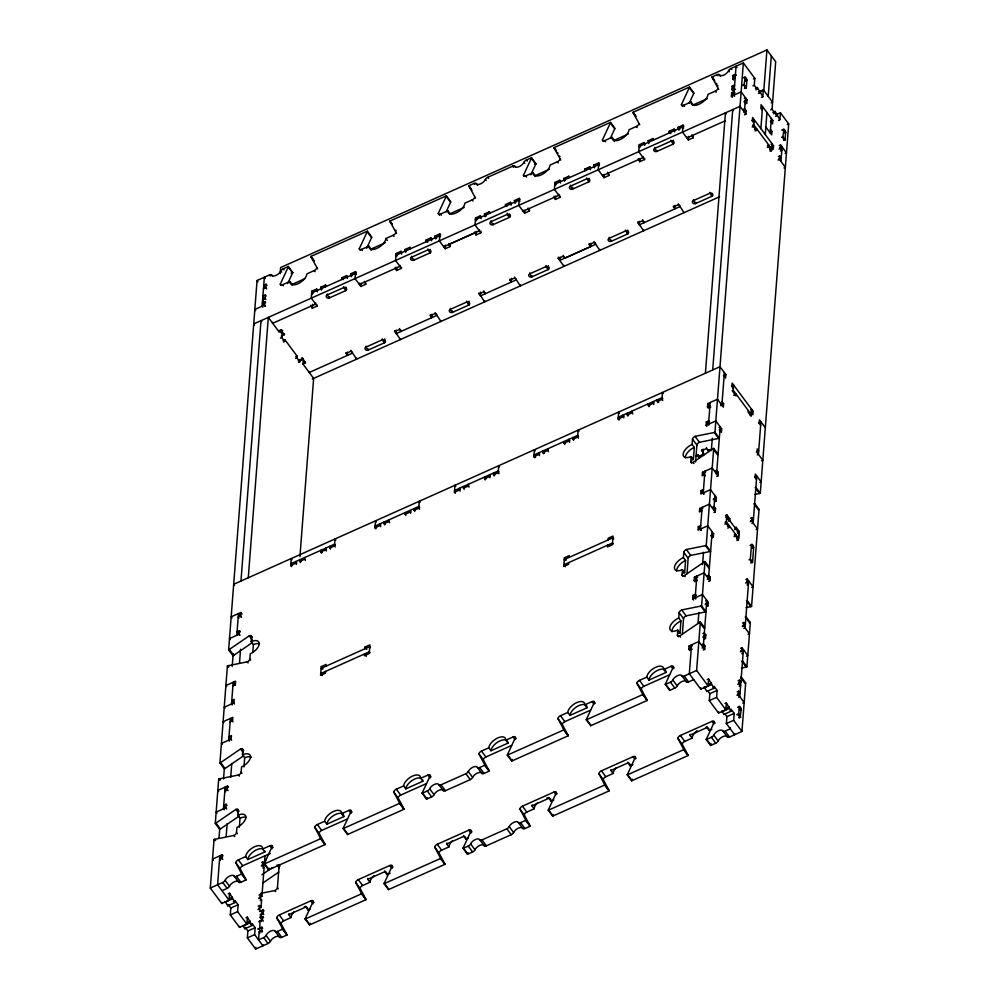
<?xml version="1.0" encoding="UTF-8"?>
<svg xmlns="http://www.w3.org/2000/svg" width="999" height="999" viewBox="0 0 999 999"><rect width="100%" height="100%" fill="white"/><g stroke="black" fill="none" stroke-linecap="round" stroke-linejoin="round"><path stroke-width="1.5" d="M260.839 931.543A2.485 0.862 65.9 0 1 259.765 929.932L259.99 921.078A2.135 0.737 65.9 0 1 261.288 921.39M746.877 80.195L746.528 78.784A2.485 0.862 65.9 0 0 745.254 77.01L744.105 84.69A2.135 0.737 65.9 0 0 745.104 87.462A2.135 0.737 65.9 0 0 746.303 87.637L746.877 80.195L745.042 81.231M739.834 710.326L741.196 709.715L739.01 706.755L738.773 715.621A2.485 0.862 65.9 0 0 740.047 717.382L741.196 709.715A2.135 0.737 65.9 0 0 740.197 706.93A2.135 0.737 65.9 0 0 739.01 706.755L737.637 707.367M785.626 132.343L785.276 130.931A2.485 0.862 65.9 0 0 784.003 129.158L782.854 136.838A2.135 0.737 65.9 0 0 783.853 139.61A2.135 0.737 65.9 0 0 785.052 139.785L785.626 132.343L784.252 132.954M228.222 893.868L229.595 893.256L229.058 900.199L221.766 903.471L210.302 888.049L214.036 839.535A2.835 1.436 -36.6 0 1 214.735 839.297L233.916 835.439A2.835 1.436 -36.6 0 0 236.488 832.604L236.888 827.397A9.94 5.02 -36.6 0 0 245.866 817.519A9.94 5.02 -36.6 0 0 237.824 815.246L238.224 810.039A2.835 1.436 -36.6 0 0 235.926 809.39L215.984 823.039A2.835 1.436 -36.6 0 1 215.285 823.426L219.668 829.332A2.835 1.436 -36.6 0 0 220.367 828.945L239.061 816.146M215.285 823.426L218.694 779.095A2.835 1.436 -36.6 0 1 219.38 778.858L238.574 774.999A2.835 1.436 -36.6 0 0 241.134 772.177L241.533 766.97A9.94 5.02 -36.6 0 0 250.512 757.08A9.94 5.02 -36.6 0 0 242.47 754.819L242.869 749.612A2.835 1.436 -36.6 0 0 240.572 748.963L220.629 762.599A2.835 1.436 -36.6 0 1 219.93 762.986L224.313 768.893A2.835 1.436 -36.6 0 0 225.025 768.506L243.719 755.719M219.93 762.986L227.397 665.958A2.835 1.436 -36.6 0 1 228.084 665.721L247.277 661.85A2.835 1.436 -36.6 0 0 249.837 659.028L250.25 653.821A9.94 5.02 -36.6 0 0 259.228 643.943A9.94 5.02 -36.6 0 0 251.174 641.67L251.586 636.463A2.835 1.436 -36.6 0 0 249.288 635.814L229.333 649.462A2.835 1.436 -36.6 0 1 228.634 649.837L233.029 655.744A2.835 1.436 -36.6 0 0 233.729 655.356L252.422 642.569M228.634 649.837L257.055 280.519L269.48 274.962A2.835 1.436 -36.6 0 1 271.678 275.087A5.682 2.872 -36.6 0 0 276.086 275.349A5.682 2.872 -36.6 0 0 280.856 270.991A2.835 1.436 -36.6 0 1 283.229 268.806L288.361 266.508L292.744 272.415A2.835 1.436 -36.6 0 1 292.607 272.952L287.662 283.604M219.018 837.836L219.718 828.621M223.539 778.97L224.375 768.181M232.205 666.395L233.192 653.621M236.8 635.264L238.474 613.573L240.984 616.945M240.971 581.018L261.014 320.654L261.738 321.628M222.814 859.352L221.99 858.241L222.265 854.769L212.537 859.128L213.361 860.226M226.698 808.865L225.874 807.754L226.149 804.282L223.714 805.381L226.186 808.691M228.097 790.634L227.285 789.535L227.547 786.063L217.819 790.409L218.644 791.52M240.06 635.289L239.236 634.178L239.498 630.706L237.075 631.793L239.261 634.74M241.458 617.057L240.634 615.946L240.909 612.474L231.181 616.833L232.005 617.944M265.372 306.206L264.56 305.095L264.822 301.623L262.387 302.709L264.86 306.031M265.097 299.013L265.334 294.967L262.899 296.054L264.635 299.213M266.708 288.848L265.896 287.737L266.159 284.265L263.724 285.352L265.921 288.299M226.161 836.388L227.148 823.676M230.719 777.247L231.78 763.386M239.498 663.136L240.572 649.263M221.766 903.471L221.84 902.484M248.276 577.759L268.306 317.382L279.033 331.83L281.468 330.744L281.543 329.77M233.366 901.622L235.202 900.798L235.065 902.534L227.772 905.806L225.125 901.647M227.772 905.806L227.859 904.607M272.702 323.301L272.777 322.327M245.991 917.781L247.365 917.169L246.828 924.112L239.535 927.372L230.294 914.947L230.831 908.004L228.272 904.557M280.157 273.539L280.619 267.532L766.932 49.95L775.699 61.751L772.052 109.203L774.974 113.137L773.613 113.749M235.065 902.534L229.595 893.256M239.31 827.309L240.022 818.206L237.824 815.246M243.968 766.882L244.668 757.766L242.47 754.819M252.784 652.21L253.371 644.617L251.174 641.67M279.033 331.83L279.171 330.207M280.794 329.72L280.619 332.03L282.08 334.003L281.805 337.475L284.727 341.408L283.366 342.02M246.828 924.112L237.587 911.675L238.124 904.732L235.202 900.798M281.206 336.101L284.39 334.677L284.465 333.703M239.535 927.372L239.61 926.398M284.727 341.408L284.865 339.672L283.042 340.484M250.886 924.375L252.26 923.763L252.123 925.499L244.83 928.758L242.894 925.561M244.83 928.758L244.917 927.559M314.011 902.572L313.187 901.46A2.835 1.436 -36.6 0 0 310.889 900.823L279.283 914.959A2.835 1.436 -36.6 0 0 276.723 917.781L281.106 923.688L286.875 934.589A2.835 1.436 -36.6 0 1 286.938 935.039L281.818 937.337A2.835 1.436 -36.6 0 1 279.608 937.212A5.682 2.872 -36.6 0 0 275.2 936.937A5.682 2.872 -36.6 0 0 270.442 941.308A2.835 1.436 -36.6 0 1 268.057 943.493L255.632 949.05L247.352 937.899L247.889 930.956L245.329 927.509M252.123 925.499L247.365 917.169M298.476 362.35L299.837 361.738L296.915 357.804L297.053 356.069L284.865 339.672M263.012 944.779L262.937 945.791L254.645 934.639L255.182 927.696L252.26 923.763M299.837 361.738L300.025 359.428M255.632 949.05L255.781 947.239M263.324 914.397L259.303 908.99L259.578 905.519L258.204 906.13M259.216 908.303L261.039 907.479L261.613 899.962L260.152 897.989L260.427 894.517L259.053 895.129M259.153 897.714L261.888 896.49L264.123 867.407L262.662 865.446L262.924 861.975L261.563 862.587M301.573 360.239L301.748 357.917M299.925 556.618L313.636 378.384L302.922 363.973L305.357 362.874L302.51 357.967M258.217 928.858L261.863 927.222L261.601 930.693L259.166 931.78L258.541 939.884L263.674 937.586A2.835 1.436 -36.6 0 0 266.059 935.401A5.682 2.872 -36.6 0 1 270.816 931.043A5.682 2.872 -36.6 0 1 275.225 931.305A2.835 1.436 -36.6 0 0 277.422 931.43L282.555 929.145A2.835 1.436 -36.6 0 0 282.492 928.683L276.723 917.781M262.45 920.554L260.264 917.606L260.502 914.422L262.937 913.336L263.199 909.864L259.553 911.5M265.472 861.575L264.66 860.464L265.01 855.856M302.922 363.973L303.296 359.091M263.249 921.103L262.425 919.992L262.687 916.52L260.264 917.606M261.701 930.294L261.601 931.58M305.357 362.874L305.432 361.9M291.521 566.583L290.697 565.484L291.233 558.541L292.045 559.64M317.482 290.147L316.658 289.048L311.8 291.221L311.276 298.177L317.12 306.056L312.262 308.229L310.876 305.282M312.262 308.229L312.562 304.32M309.253 372.49L309.328 371.516M296.378 564.41L295.692 561.563L296.79 563.049M315.721 303.097L315.647 304.071L272.49 323.376M316.658 289.048L317.345 291.883M317.12 306.056L317.195 305.07M300.437 562.599L299.737 559.752L301.111 561.6M326.398 286.164L325.574 285.052L320.716 287.237L321.403 290.072M260.477 893.431L274.862 890.534A2.835 1.436 -36.6 0 0 277.435 887.699L279.171 865.134A2.835 1.436 -36.6 0 0 279.046 864.572M305.294 560.427L304.608 557.579M325.437 286.788L325.574 285.052M327.322 293.993L327.247 294.967A2.135 1.686 4.4 0 0 326.523 297.252A2.135 1.686 4.4 0 0 329.433 297.914L329.508 296.928M321.503 553.171L320.816 550.324L322.277 552.297M341.658 279.545L341.783 277.809L346.653 275.624L347.477 276.735M343.531 286.738L345.642 290.647L329.433 297.902L327.235 294.955L343.456 287.712A2.135 1.686 4.4 0 1 346.378 288.374A2.135 1.686 4.4 0 1 345.654 290.659L345.916 287.075M326.373 550.998L325.674 548.151L326.498 549.263M346.653 275.624L347.34 278.471M330.419 549.175L329.732 546.341L330.831 547.814M356.393 272.752L355.569 271.641L350.699 273.813L351.386 276.661M325.986 666.171L326.124 664.435L321.266 666.62L320.592 675.299L325.449 673.114L325.587 671.378M347.602 352.197L347.352 355.444L345.966 352.51M335.289 547.002L334.465 545.904L334.99 538.961L335.814 540.059M355.045 278.596L355.569 271.641M356.668 358.191L356.606 359.178L350.824 350.324M352.285 352.285L352.21 353.259L309.041 372.565M359.515 283.179L359.415 284.49L399.937 266.358L400.012 265.372M365.834 283.316L365.759 284.29L360.889 286.463L361.139 283.216M364.36 281.343L365.759 284.29M366.059 346.116L365.996 347.115A2.135 1.686 4.4 0 0 365.272 349.4A2.135 1.686 4.4 0 0 368.181 350.062L384.403 342.807A2.135 1.686 4.4 0 0 385.127 340.522A2.135 1.686 4.4 0 0 382.205 339.86L365.984 347.09L368.181 350.05L368.269 349.088M382.205 339.86L382.267 338.861M384.69 338.886L384.403 342.807L382.192 339.847M364.897 648.763L365.022 647.027L369.892 644.855L369.218 653.533L364.36 655.706L364.498 653.97L366.246 656.343M375.811 528.871L374.987 527.772L375.524 520.829L376.348 521.928M401.773 252.435L400.949 251.336L396.091 253.509L395.567 260.464L401.411 268.331L396.553 270.517L395.192 267.245M396.553 270.517L396.803 267.257M400.437 338.599L400.374 339.598L394.593 330.744M380.669 526.698L379.982 523.851L380.806 524.962M400.949 251.336L401.648 254.171M396.253 330.095L395.979 333.678L436.501 315.547L436.6 314.248M401.411 268.331L401.486 267.357M384.727 524.887L384.041 522.04L385.402 523.888M410.689 248.451L409.865 247.34L405.007 249.513L405.694 252.36M400.949 330.219L400.849 331.518L399.463 328.571M389.585 522.714L388.898 519.867M409.74 249.076L409.865 247.34M411.613 256.281L411.538 257.255A2.135 1.686 4.4 0 0 410.814 259.54A2.135 1.686 4.4 0 0 413.736 260.202L413.798 259.216M405.794 515.459L405.107 512.612M425.949 241.82L426.073 240.085L430.944 237.912L431.768 239.023M427.822 249.026L429.932 252.934M410.664 513.274L409.977 510.439L411.064 511.913M430.944 237.912L431.63 240.759M429.945 252.947A2.135 1.686 4.4 0 0 430.669 250.662A2.135 1.686 4.4 0 0 427.747 250L411.526 257.243L413.723 260.19L429.945 252.947L430.207 249.35M414.71 511.463L414.023 508.628L415.122 510.102M440.684 235.027L439.86 233.928L434.99 236.101L435.689 238.948M431.918 314.161L431.643 317.732L430.257 314.797M419.58 509.29L418.756 508.179L419.293 501.236L420.117 502.347M439.335 240.884L439.86 233.928M440.959 320.467L440.896 321.466L435.127 312.612M443.781 245.791L443.706 246.765L479.37 230.819L479.445 229.832M450.124 245.604L450.049 246.578L445.179 248.751L445.454 245.167M450.049 246.578L448.663 243.631M450.349 308.404L450.287 309.39A2.135 1.686 4.4 0 0 449.562 311.688A2.135 1.686 4.4 0 0 452.485 312.35L468.693 305.095A2.135 1.686 4.4 0 0 469.418 302.797A2.135 1.686 4.4 0 0 466.496 302.148L450.274 309.378L452.472 312.337L452.584 311.039M466.558 301.149L468.681 305.082M455.244 493.331L454.42 492.232L454.945 485.264L455.769 486.388M468.693 305.095L468.981 301.174M481.206 216.895L480.382 215.796L475.524 217.969L474.987 224.912L480.831 232.779L475.974 234.952L474.587 232.018M475.974 234.952L476.248 231.381M460.102 491.158L459.415 488.311L460.239 489.423M480.382 215.796L481.068 218.631M480.831 232.779L480.956 231.156M464.16 489.348L463.461 486.501L464.56 487.974M490.122 212.912L489.298 211.8L484.44 213.986L485.127 216.82M484.727 300.886L484.665 301.885L478.896 293.032M480.569 292.058L480.269 295.966L515.934 280.007L516.008 279.033M469.018 487.175L468.331 484.328M489.16 213.536L489.298 211.8M485.214 292.819L485.139 293.806L483.753 290.859M491.033 220.717L490.959 221.703A2.135 1.686 4.4 0 0 490.234 223.988A2.135 1.686 4.4 0 0 493.156 224.65L509.365 217.395A2.135 1.686 4.4 0 0 510.089 215.11A2.135 1.686 4.4 0 0 507.167 214.448L490.959 221.703L493.156 224.65L493.231 223.676M485.227 479.92L484.54 477.072L486.001 479.045M505.382 206.281L505.506 204.545L510.377 202.372L511.201 203.484M507.267 213.149L507.167 214.448L509.365 217.395L509.615 214.148M490.097 477.747L489.398 474.9L490.222 476.011M510.377 202.372L511.063 205.22M494.143 475.924L493.456 473.089L494.83 474.925M520.117 199.488L519.293 198.389L514.423 200.562L515.109 203.409M511.388 278.309L511.088 282.218L509.702 279.27M499.013 473.751L498.189 472.639L498.713 465.684L499.537 466.808M519.293 198.389L518.756 205.332L524.6 213.199L529.47 211.026L529.545 210.052M520.392 284.927L520.342 285.939L514.56 277.098M523.214 210.252L523.139 211.239L558.803 195.28L558.878 194.305M524.6 213.199L524.825 210.277M528.084 208.079L529.47 211.026M529.782 272.864L529.732 273.876A2.135 1.686 4.4 0 0 528.995 276.161A2.135 1.686 4.4 0 0 531.918 276.823L548.126 269.568A2.135 1.686 4.4 0 0 548.863 267.282A2.135 1.686 4.4 0 0 545.941 266.621L529.707 273.838L531.905 276.798L531.992 275.849M545.941 266.621L545.991 265.609M548.126 269.568L548.414 265.634M534.665 457.792L533.853 456.693L534.378 449.75L535.202 450.849M560.639 181.356L559.815 180.257L554.957 182.43L554.433 189.385L560.277 197.253L555.419 199.438L554.045 196.166M555.419 199.438L555.669 196.179M539.535 455.619L538.848 452.772L539.672 453.883M559.815 180.257L560.501 183.092M560.277 197.253L560.352 196.279M543.581 453.808L542.894 450.961L544.542 453.184M569.555 177.372L568.731 176.261L563.861 178.446L564.56 181.281M564.16 265.347L564.11 266.358L558.254 258.491L558.354 257.18M559.952 257.168L559.702 260.427L595.354 244.468L595.454 243.169M548.451 451.635L547.764 448.788M568.593 177.997L568.731 176.261M590.759 243.406L590.509 246.653L564.585 258.279L563.199 255.332M564.585 258.279L564.66 257.305M570.479 185.202L570.404 186.176A2.135 1.686 4.4 0 0 569.667 188.461A2.135 1.686 4.4 0 0 572.589 189.123L588.798 181.868A2.135 1.686 4.4 0 0 589.535 179.583A2.135 1.686 4.4 0 0 586.613 178.921L570.392 186.164L572.577 189.111L572.727 187.163M564.66 444.38L563.973 441.533L565.434 443.506M584.802 170.754L584.939 169.018L589.797 166.833L590.621 167.944M586.688 177.947L588.798 181.855L589.073 178.284M569.517 442.207L568.831 439.36L569.929 440.834M589.797 166.833L590.496 169.68M573.576 440.384L572.889 437.55L573.988 439.023M599.537 163.961L598.713 162.849L593.856 165.022L594.542 167.869M569.143 557.38L569.28 555.644L564.41 557.829L563.748 566.508L568.606 564.323L568.743 562.587M590.509 246.653L589.123 243.719M578.433 438.211L577.622 437.112L578.146 430.169L578.97 431.268M598.713 162.849L598.201 169.805L604.045 177.672L608.903 175.499L608.978 174.525M599.825 249.4L599.762 250.387L593.98 241.533M602.647 174.713L602.572 175.699L643.094 157.567L643.169 156.581M604.045 177.672L604.295 174.425M607.542 172.228L608.903 175.499M609.215 237.325L609.153 238.324A2.135 1.686 4.4 0 0 608.416 240.609A2.135 1.686 4.4 0 0 611.338 241.271L611.413 240.297M625.424 230.07L627.547 234.003L611.326 241.258L609.14 238.299L625.362 231.069A2.135 1.686 4.4 0 1 628.284 231.731A2.135 1.686 4.4 0 1 627.547 234.016L627.847 230.095M607.642 545.179L607.517 546.915L612.375 544.742L613.049 536.063L608.179 538.236L608.054 539.972M618.968 420.079L618.144 418.981L618.681 412.038L619.492 413.136M644.929 143.644L644.105 142.545L639.248 144.718L638.723 151.673L644.567 159.54L639.71 161.726L638.324 158.779M639.71 161.726L639.959 158.466M643.593 229.807L643.518 230.806L637.749 221.953M623.826 417.907L623.139 415.06L623.963 416.171M644.105 142.545L644.792 145.379M639.397 221.303L639.123 224.887L679.657 206.756L679.757 205.457M644.567 159.54L644.667 158.242M627.884 416.096L627.185 413.249L628.558 415.097M653.846 139.66L653.021 138.549L648.164 140.722L648.851 143.569M644.08 221.753L644.005 222.727L642.619 219.78M632.742 413.923L632.055 411.076M652.884 140.285L653.021 138.549M654.77 147.49L654.695 148.464A2.135 1.686 4.4 0 0 653.97 150.749A2.135 1.686 4.4 0 0 656.892 151.411L673.101 144.156A2.135 1.686 4.4 0 0 673.826 141.87A2.135 1.686 4.4 0 0 670.903 141.209L654.682 148.451L656.88 151.398L656.955 150.424M648.95 406.668L648.264 403.821L649.725 405.794M669.105 133.029L669.23 131.294L674.1 129.121L674.924 130.232M670.978 140.235L673.089 144.143M653.821 404.483L653.121 401.648L653.945 402.747M674.1 129.121L674.787 131.968M673.101 144.156L673.388 140.235M657.866 402.672L657.18 399.837L658.828 402.048M683.84 126.236L683.016 125.137L678.146 127.31L678.833 130.157M675.074 205.369L674.8 208.941L673.413 206.006M662.737 400.499L661.912 399.388L662.449 392.445L663.261 393.556M683.016 125.137L682.492 132.093L688.336 139.96L693.206 137.787L693.306 136.488M684.04 212.662L678.271 203.821M686.937 137L686.862 137.974L725.224 120.817M688.336 139.96L688.611 136.376M691.808 134.84L693.206 137.787M693.506 199.613L693.443 200.599A2.135 1.686 4.4 0 0 692.719 202.897A2.135 1.686 4.4 0 0 695.641 203.559L695.741 202.248M709.715 192.357L711.837 196.291M678.508 636.813L677.409 635.339L677.809 630.132A9.94 5.02 -36.6 0 1 669.767 627.859A9.94 5.02 -36.6 0 1 678.746 617.981L679.145 612.774A2.835 1.436 -36.6 0 1 681.705 609.939L700.898 606.081A2.835 1.436 -36.6 0 0 701.585 605.844L704.994 561.513A2.835 1.436 -36.6 0 0 704.295 561.9L684.352 575.549A2.835 1.436 -36.6 0 1 682.055 574.9L682.454 569.692A9.94 5.02 -36.6 0 1 674.412 567.42A9.94 5.02 -36.6 0 1 683.391 557.542L683.791 552.335A2.835 1.436 -36.6 0 1 686.363 549.512L705.544 545.641A2.835 1.436 -36.6 0 0 706.243 545.404L713.711 448.376A2.835 1.436 -36.6 0 0 712.999 448.751L693.056 462.4A2.835 1.436 -36.6 0 1 690.759 461.75L691.158 456.543A9.94 5.02 -36.6 0 1 683.116 454.283A9.94 5.02 -36.6 0 1 692.095 444.393L692.494 439.185A2.835 1.436 -36.6 0 1 695.067 436.363L714.26 432.492A2.835 1.436 -36.6 0 0 714.947 432.255L743.368 62.937L730.943 68.494A2.835 1.436 -36.6 0 0 728.558 70.679A5.682 2.872 -36.6 0 1 723.8 75.037A5.682 2.872 -36.6 0 1 719.392 74.775A2.835 1.436 -36.6 0 0 717.182 74.65L712.062 76.935A2.835 1.436 -36.6 0 0 712.125 77.398L718.718 89.398M711.85 196.303A2.135 1.686 4.4 0 0 712.574 194.006A2.135 1.686 4.4 0 0 709.652 193.356L693.431 200.587L695.629 203.546L711.85 196.303L712.075 193.369M678.771 633.566A9.94 5.02 -36.6 0 0 679.994 633.079L680.931 620.928L678.746 617.981M683.416 573.126A9.94 5.02 -36.6 0 0 684.652 572.639L685.589 560.489L683.391 557.542M692.12 459.99A9.94 5.02 -36.6 0 0 693.356 459.503L694.293 447.352L692.095 444.393M682.342 634.19L683.528 618.668A2.835 1.436 -36.6 0 1 686.101 615.846L705.282 611.987A2.835 1.436 -36.6 0 0 705.981 611.738L701.585 605.844M686.987 573.751L688.174 558.229A2.835 1.436 -36.6 0 1 690.746 555.407L709.939 551.548A2.835 1.436 -36.6 0 0 710.626 551.311L706.243 545.404M695.579 462.013L696.89 445.092A2.835 1.436 -36.6 0 1 699.45 442.27L718.643 438.399A2.835 1.436 -36.6 0 0 719.33 438.161L714.947 432.255M698.813 457.767L698.126 454.932L695.841 455.944M705.406 373.226L725.436 112.862L726.161 113.836M703.808 453.858L701.598 449.812M703.671 455.594L702.846 454.483L703.259 449.175M689.672 650.474L688.848 649.362L689.11 645.891L698.838 641.545L704.695 649.412L703.321 650.024M693.556 599.987L692.732 598.876L693.006 595.404L695.429 594.318L696.253 595.429M694.954 581.755L694.13 580.656L694.405 577.185L704.133 572.827L709.977 580.706L708.616 581.318M700.724 525.611L698.289 526.698L698.026 530.169L707.742 525.824L713.598 533.691L713.323 537.162L711.962 537.774M713.898 512.599L715.259 511.988L709.415 504.12L699.687 508.479L699.425 511.95L701.86 510.851M703.496 489.448L701.073 490.534L700.799 494.006L710.526 489.66L716.383 497.527L716.108 500.998L714.747 501.61M716.683 476.436L718.044 475.824L712.2 467.957L702.472 472.315L702.21 475.786L704.632 474.687M706.917 426.411L706.093 425.299L706.355 421.828L708.791 420.741L709.615 421.84M708.316 408.179L707.492 407.068L707.754 403.596L717.482 399.25L723.338 407.117L723.601 403.646L722.14 401.685M732.23 97.328L731.405 96.216L731.68 92.745L734.115 91.658L734.927 92.757M732.742 90.672L731.917 89.56L732.192 86.089L734.627 85.002M733.566 79.97L732.742 78.859L733.016 75.387L735.451 74.301L736.263 75.4M710.227 449.513L707.841 450.574L706.455 447.627M708.516 424.213L710.189 402.51M712.699 369.967L732.729 109.59L733.466 110.577M707.841 450.574L707.929 449.6M698.026 623.526L698.863 612.612M702.559 564.66L703.508 552.322M711.338 450.537L712.287 438.211M692.282 645.791L691.545 644.805L689.322 673.738L700.774 689.148L708.066 685.888L696.615 670.466L700.349 621.952A2.835 1.436 -36.6 0 0 699.65 622.34L679.707 635.988A2.835 1.436 -36.6 0 1 677.409 635.339M712.137 531.718L708.516 578.733L707.304 579.283M713.798 510.027L714.909 495.554M716.583 473.863L720.204 426.848L718.993 427.397M724.375 372.602L721.877 405.157L720.654 405.694M744.405 112.238L745.529 97.765L744.305 98.314M700.774 689.148L700.873 687.849M704.695 649.412L704.957 645.941L703.496 643.968L702.122 644.58M704.17 639.023L705.531 638.411L705.806 634.939L704.345 632.979L702.971 633.591M706.668 606.48L708.041 605.869L708.303 602.397L702.459 594.53L692.732 598.876M709.977 580.706L710.239 577.235L708.778 575.262L707.417 575.874M715.259 511.988L715.534 508.516L714.073 506.555L712.699 507.167M718.044 475.824L718.318 472.352L716.857 470.392L715.484 471.004M706.093 425.299L715.821 420.941L721.665 428.821L721.403 432.292L719.929 430.319M234.503 585.389L233.679 584.29L719.992 366.708L725.836 374.575L725.574 378.047L724.113 376.074M744.505 114.81L745.878 114.198L746.141 110.727L744.68 108.766L743.306 109.378M745.354 103.821L746.715 103.209L746.99 99.738L741.133 91.871L731.405 96.216M712.836 687.1L714.21 686.488L714.073 688.224L706.78 691.483L704.183 686.788M706.78 691.483L706.842 690.609M708.066 685.888L708.603 678.945L707.242 679.557M755.843 89.835L757.205 89.223L754.282 85.29L754.819 78.347L743.368 62.937M724.999 703.458L726.373 702.846L725.836 709.789L718.543 713.061L709.302 700.624L709.839 693.681L707.642 690.734M755.082 130.969L756.455 130.357L753.533 126.411L754.083 119.505L751.96 120.454M714.073 688.224L708.603 678.945M757.205 89.223L757.342 87.487L755.519 88.312M727.759 528.059L729.12 527.447L726.198 523.513L726.872 514.835L725.499 515.447M756.455 130.357L756.58 128.621L754.757 129.433M761.45 97.378L762.811 96.766L757.342 87.487M729.12 527.447L729.258 525.711L727.884 526.323M726.872 514.835L729.794 518.768L729.657 520.504L728.296 521.116M725.836 709.789L716.595 697.364L717.132 690.421L714.21 686.488M762.811 96.766L763.348 89.823L759.702 91.458M760.876 128.646L762.562 106.656M766.932 49.95L763.81 90.447L759.552 92.358M718.543 713.061L718.643 711.75M765.259 134.54L766.957 112.562M768.194 96.354L771.315 55.857M729.907 710.052L731.268 709.44L731.131 711.176L723.838 714.435L721.94 710.813M737.012 540.521L738.386 539.91L735.464 535.976L735.589 534.24L734.228 534.852M734.764 527.909L736.126 527.297L735.988 529.033L734.627 529.645M723.838 714.435L723.913 713.573M738.386 539.91L739.048 531.231L736.126 527.297M748.338 410.589L748.201 412.325L751.123 416.258L751.673 409.34L750.611 409.815M770.192 151.299L771.565 150.687L768.643 146.753L768.768 145.017L767.407 145.629M736.7 539.01L738.523 538.186L738.935 532.979L726.748 516.583L725.524 517.132M770.229 132.929L771.34 118.456M734.727 733.716L734.652 734.727L726.36 723.576L726.897 716.633L724.7 713.686M770.491 129.458L771.952 131.418L771.69 134.89L765.846 127.023M762.299 110.127L760.838 108.154L761.101 104.683L772.801 120.429L772.539 123.901L771.078 121.928M771.565 150.687L772.115 143.769L771.053 144.243M731.131 711.176L726.373 702.846M774.974 113.137L775.112 111.401L772.826 112.425M733.353 388.524L731.892 386.551L732.167 383.079L753.121 411.288L752.859 414.76L751.398 412.787M753.795 122.939L752.334 120.979L752.597 117.507L773.563 145.704L773.288 149.176L771.827 147.215M778.508 120.342L779.869 119.73L775.112 111.401M730.344 727.821L730.269 728.833L725.137 731.118A2.835 1.436 -36.6 0 1 722.926 730.993A5.682 2.872 -36.6 0 0 718.531 730.731A5.682 2.872 -36.6 0 0 713.761 735.089A2.835 1.436 -36.6 0 1 711.375 737.274L706.256 739.572L710.639 745.479L715.771 743.181A2.835 1.436 -36.6 0 0 718.144 740.996A5.682 2.872 -36.6 0 1 722.914 736.625A5.682 2.872 -36.6 0 1 727.322 736.9A2.835 1.436 -36.6 0 0 729.52 737.025L741.945 731.468L745.679 682.954L741.295 677.047A2.835 1.436 -36.6 0 0 740.596 677.434L744.979 683.341A2.835 1.436 -36.6 0 1 745.679 682.954M741.945 731.468L733.653 720.316L734.19 713.373L731.268 709.44M779.869 119.73L780.406 112.787L776.76 114.41M742.806 703.146L744.168 702.534L738.323 694.667L738.586 691.196L737.225 691.808M739.26 686.251L740.634 685.639L739.173 683.678L739.435 680.207L738.061 680.819M741.77 653.708L743.131 653.096L741.67 651.123L741.945 647.652L740.571 648.264M748.089 634.44L749.462 633.828L743.606 625.961L743.88 622.489L742.507 623.101M747.052 585.002L748.426 584.39L746.965 582.417L747.227 578.945L745.853 579.557M756.156 529.57L757.529 528.958L751.673 521.091L751.947 517.619L750.574 518.231M783.99 167.944L785.351 167.333L779.507 159.453L779.769 155.981L778.408 156.593M780.444 151.036L781.817 150.424L780.344 148.464L780.619 144.992L779.245 145.604M780.968 161.426L782.08 146.953L779.645 148.052M741.433 668.044L746.228 667.082A2.835 1.436 -36.6 0 0 746.915 666.832L750.324 622.514L745.941 616.608A2.835 1.436 -36.6 0 0 745.242 616.995L749.625 622.901A2.835 1.436 -36.6 0 1 750.324 622.514M746.078 607.604L750.873 606.643A2.835 1.436 -36.6 0 0 751.573 606.405L759.04 509.365L754.645 503.471A2.835 1.436 -36.6 0 0 753.945 503.846L758.328 509.752A2.835 1.436 -36.6 0 1 759.04 509.365M754.782 494.468L759.59 493.494A2.835 1.436 -36.6 0 0 760.276 493.256L788.698 123.926L780.406 112.787M281.119 285.19L280.294 284.091L288.224 267.058A2.835 1.436 -36.6 0 0 288.361 266.508M360.377 250.225L359.278 248.751L367.207 231.718A2.835 1.436 -36.6 0 0 367.345 231.169L310.939 256.406A2.835 1.436 -36.6 0 0 311.001 256.855L317.595 268.868M366.645 248.264L371.591 237.612A2.835 1.436 -36.6 0 0 371.728 237.075L367.345 231.169M439.635 215.247L438.261 213.411L446.191 196.378A2.835 1.436 -36.6 0 0 446.328 195.829L389.922 221.066A2.835 1.436 -36.6 0 0 389.985 221.528L396.578 233.529M446.116 211.863L450.574 202.273A2.835 1.436 -36.6 0 0 450.711 201.736L446.328 195.829M524.275 176.398L523.451 175.287L531.381 158.267A2.835 1.436 -36.6 0 0 531.518 157.717L526.386 160.015A2.835 1.436 -36.6 0 0 524 162.2A5.682 2.872 -36.6 0 1 519.243 166.558A5.682 2.872 -36.6 0 1 514.835 166.296A2.835 1.436 -36.6 0 0 512.637 166.171L487.787 177.285A2.835 1.436 -36.6 0 0 485.402 179.47A5.682 2.872 -36.6 0 1 480.644 183.828A5.682 2.872 -36.6 0 1 476.236 183.566A2.835 1.436 -36.6 0 0 474.026 183.441L468.906 185.727A2.835 1.436 -36.6 0 0 468.968 186.189L475.561 198.189M530.806 174.813L535.764 164.161A2.835 1.436 -36.6 0 0 535.901 163.624L531.518 157.717M324.625 821.265L326.81 824.212L343.831 816.595L341.646 813.648A9.94 5.02 -36.6 0 0 333.604 811.375A9.94 5.02 -36.6 0 0 324.625 821.265L317.332 824.525A2.835 1.436 -36.6 0 0 314.76 827.347L319.143 833.253L324.925 844.155A2.835 1.436 -36.6 0 1 324.987 844.605L268.569 869.854L264.186 863.948A2.835 1.436 -36.6 0 1 264.323 863.398L272.252 846.365A2.835 1.436 -36.6 0 0 269.955 845.728L262.662 848.988A9.94 5.02 -36.6 0 0 254.62 846.715A9.94 5.02 -36.6 0 0 245.642 856.605L238.336 859.864A2.835 1.436 -36.6 0 0 235.776 862.686L241.546 873.601L245.941 879.495A2.835 1.436 -36.6 0 1 246.004 879.944L240.871 882.242A2.835 1.436 -36.6 0 1 238.674 882.117A5.682 2.872 -36.6 0 0 234.266 881.855A5.682 2.872 -36.6 0 0 229.495 886.213A2.835 1.436 -36.6 0 1 227.123 888.398L221.99 890.696M603.533 141.433L602.434 139.96L610.364 122.927A2.835 1.436 -36.6 0 0 610.501 122.377L554.083 147.615A2.835 1.436 -36.6 0 0 554.158 148.064L560.751 160.077M268.569 869.854A2.835 1.436 -36.6 0 1 268.719 869.305L269.206 868.243M610.289 138.411L614.747 128.821A2.835 1.436 -36.6 0 0 614.885 128.284L610.501 122.377M403.608 785.926L405.794 788.873L422.814 781.255L420.629 778.308A9.94 5.02 -36.6 0 0 412.587 776.036A9.94 5.02 -36.6 0 0 403.608 785.926L396.316 789.185A2.835 1.436 -36.6 0 0 393.743 792.007L398.126 797.914L403.908 808.815A2.835 1.436 -36.6 0 1 403.971 809.265L347.552 834.515L343.169 828.608A2.835 1.436 -36.6 0 1 343.306 828.071L351.236 811.038A2.835 1.436 -36.6 0 0 348.938 810.389L341.646 813.648M682.792 106.456L681.418 104.62L689.347 87.587A2.835 1.436 -36.6 0 0 689.485 87.038L633.079 112.275A2.835 1.436 -36.6 0 0 633.141 112.737L639.735 124.738M392.994 867.232L392.182 866.133A2.835 1.436 -36.6 0 0 389.885 865.484L358.266 879.62A2.835 1.436 -36.6 0 0 355.706 882.442L360.09 888.348L365.859 899.25A2.835 1.436 -36.6 0 1 365.921 899.699L309.515 924.949L305.132 919.043A2.835 1.436 -36.6 0 1 305.269 918.493L313.187 901.46M689.273 103.072L693.731 93.481A2.835 1.436 -36.6 0 0 693.868 92.944L689.485 87.038M309.515 924.949A2.835 1.436 -36.6 0 1 309.653 924.4L310.152 923.338M488.786 747.814L490.984 750.761L508.004 743.144L505.806 740.197A9.94 5.02 -36.6 0 0 497.764 737.924A9.94 5.02 -36.6 0 0 488.786 747.814L481.493 751.073A2.835 1.436 -36.6 0 0 478.933 753.895L483.316 759.802L489.085 770.704A2.835 1.436 -36.6 0 1 489.16 771.153L484.028 773.451A2.835 1.436 -36.6 0 1 481.818 773.326A5.682 2.872 -36.6 0 0 477.422 773.051A5.682 2.872 -36.6 0 0 472.652 777.422A2.835 1.436 -36.6 0 1 470.267 779.607L445.429 790.721A2.835 1.436 -36.6 0 1 443.219 790.596A5.682 2.872 -36.6 0 0 438.811 790.334A5.682 2.872 -36.6 0 0 434.053 794.692A2.835 1.436 -36.6 0 1 431.668 796.877L426.548 799.175L422.152 793.268A2.835 1.436 -36.6 0 1 422.29 792.731L430.219 775.699A2.835 1.436 -36.6 0 0 427.922 775.049L420.629 778.308M471.978 831.892L471.166 830.793A2.835 1.436 -36.6 0 0 468.868 830.144L437.25 844.28A2.835 1.436 -36.6 0 0 434.69 847.102L439.073 853.009L444.842 863.91A2.835 1.436 -36.6 0 1 444.917 864.36L388.499 889.61L384.116 883.703A2.835 1.436 -36.6 0 1 384.253 883.153L392.182 866.133M426.548 799.175A2.835 1.436 -36.6 0 1 426.685 798.626L427.172 797.564M557.167 793.78L556.343 792.669A2.835 1.436 -36.6 0 0 554.045 792.032L522.44 806.168A2.835 1.436 -36.6 0 0 519.867 808.99L524.263 814.897L530.032 825.798A2.835 1.436 -36.6 0 1 530.094 826.248L524.975 828.546A2.835 1.436 -36.6 0 1 522.764 828.421A5.682 2.872 -36.6 0 0 518.356 828.146A5.682 2.872 -36.6 0 0 513.598 832.517A2.835 1.436 -36.6 0 1 511.213 834.702L486.363 845.816A2.835 1.436 -36.6 0 1 484.165 845.691A5.682 2.872 -36.6 0 0 479.757 845.416A5.682 2.872 -36.6 0 0 475 849.787A2.835 1.436 -36.6 0 1 472.614 851.972L467.482 854.27L463.099 848.363A2.835 1.436 -36.6 0 1 463.236 847.826L471.166 830.793M567.769 712.474L569.967 715.421L586.987 707.804L584.802 704.857A9.94 5.02 -36.6 0 0 576.748 702.584A9.94 5.02 -36.6 0 0 567.769 712.474L560.476 715.734A2.835 1.436 -36.6 0 0 557.917 718.556L562.3 724.462L568.081 735.364A2.835 1.436 -36.6 0 1 568.144 735.813L511.725 761.063L507.342 755.157A2.835 1.436 -36.6 0 1 507.48 754.607L515.409 737.574A2.835 1.436 -36.6 0 0 513.111 736.937L505.806 740.197M467.482 854.27A2.835 1.436 -36.6 0 1 467.619 853.72L468.119 852.659M511.725 761.063A2.835 1.436 -36.6 0 1 511.863 760.514L512.362 759.452M646.765 677.135L648.95 680.082L665.971 672.464L663.786 669.517A9.94 5.02 -36.6 0 0 655.744 667.245A9.94 5.02 -36.6 0 0 646.765 677.135L639.46 680.394A2.835 1.436 -36.6 0 0 636.9 683.216L641.283 689.123L647.065 700.024A2.835 1.436 -36.6 0 1 647.127 700.474L590.709 725.724L586.326 719.817A2.835 1.436 -36.6 0 1 586.463 719.28L594.393 702.247A2.835 1.436 -36.6 0 0 592.095 701.598L584.802 704.857M636.151 758.441L635.327 757.342A2.835 1.436 -36.6 0 0 633.029 756.693L601.423 770.828A2.835 1.436 -36.6 0 0 598.863 773.651L603.246 779.557L609.015 790.459A2.835 1.436 -36.6 0 1 609.078 790.908L552.672 816.158L548.289 810.251A2.835 1.436 -36.6 0 1 548.426 809.702L556.343 792.669M552.672 816.158A2.835 1.436 -36.6 0 1 552.809 815.609L553.309 814.547M693.706 679.632L688.586 681.93A2.835 1.436 -36.6 0 1 686.375 681.805A5.682 2.872 -36.6 0 0 681.967 681.543A5.682 2.872 -36.6 0 0 677.21 685.901A2.835 1.436 -36.6 0 1 674.824 688.086L669.692 690.384L665.309 684.477A2.835 1.436 -36.6 0 1 665.446 683.94L673.376 666.907A2.835 1.436 -36.6 0 0 671.078 666.258L663.786 669.517M715.134 723.101L714.31 722.002A2.835 1.436 -36.6 0 0 712.012 721.353L680.406 735.489A2.835 1.436 -36.6 0 0 677.846 738.311L682.23 744.218L687.999 755.119A2.835 1.436 -36.6 0 1 688.061 755.569L631.655 780.818L627.272 774.912A2.835 1.436 -36.6 0 1 627.409 774.362L635.327 757.342M631.655 780.818A2.835 1.436 -36.6 0 1 631.793 780.269L632.292 779.208M706.256 739.572A2.835 1.436 -36.6 0 1 706.393 739.035L714.31 722.002M710.639 745.479A2.835 1.436 -36.6 0 1 710.776 744.929L711.276 743.868M261.913 874.724L271.878 867.906M262.562 883.178L278.758 872.102M448.588 244.605L474.513 232.992M291.146 273.127L292.744 272.415M534.615 164.198L535.901 163.624M263.461 288.823L265.896 287.737M732.742 78.859L735.177 77.772M743.318 77.86L744.68 77.248M280.294 284.091A2.835 1.436 -36.6 0 0 282.592 284.727L289.885 281.468A9.94 5.02 -36.6 0 0 297.939 283.741A9.94 5.02 -36.6 0 0 306.918 273.851L314.21 270.592A2.835 1.436 -36.6 0 0 316.77 267.769M359.278 248.751A2.835 1.436 -36.6 0 0 361.576 249.388L368.881 246.129A9.94 5.02 -36.6 0 0 376.923 248.401A9.94 5.02 -36.6 0 0 385.901 238.511L393.194 235.252A2.835 1.436 -36.6 0 0 395.754 232.43M438.261 213.411A2.835 1.436 -36.6 0 0 440.559 214.048L447.864 210.789A9.94 5.02 -36.6 0 0 455.906 213.062A9.94 5.02 -36.6 0 0 464.885 203.172L472.177 199.912A2.835 1.436 -36.6 0 0 474.737 197.09M523.451 175.287A2.835 1.436 -36.6 0 0 525.749 175.936L533.041 172.677A9.94 5.02 -36.6 0 0 541.083 174.95A9.94 5.02 -36.6 0 0 550.062 165.06L557.355 161.801A2.835 1.436 -36.6 0 0 559.927 158.978M602.434 139.96A2.835 1.436 -36.6 0 0 604.732 140.597L612.025 137.338A9.94 5.02 -36.6 0 0 620.067 139.61A9.94 5.02 -36.6 0 0 629.045 129.72L636.351 126.461A2.835 1.436 -36.6 0 0 638.91 123.639M681.418 104.62A2.835 1.436 -36.6 0 0 683.716 105.257L691.008 101.998A9.94 5.02 -36.6 0 0 699.063 104.271A9.94 5.02 -36.6 0 0 708.029 94.381L715.334 91.121A2.835 1.436 -36.6 0 0 717.894 88.299M292.108 285.264A9.94 5.02 -36.6 0 1 292.083 284.415L304.845 278.709M371.166 250.312A9.94 5.02 -36.6 0 1 371.066 249.076L385.252 242.732M450.037 214.173A9.94 5.02 -36.6 0 1 450.049 213.736L464.235 207.392M535.264 176.473A9.94 5.02 -36.6 0 1 535.239 175.624L549.425 169.281M614.323 141.521A9.94 5.02 -36.6 0 1 614.223 140.285L628.408 133.941M693.194 105.382A9.94 5.02 -36.6 0 1 693.206 104.945L707.392 98.601M753.446 78.958L754.819 78.347M731.917 89.56L734.352 88.474L735.177 89.585M742.744 85.302L744.105 84.69L746.303 87.637L744.48 88.461M752.921 85.902L754.282 85.29M264.56 305.095L254.832 309.453L255.657 310.552M758.653 91.708L760.027 91.096M758.516 93.444L759.889 92.832M744.705 100.749L746.99 99.738M743.893 101.848L745.254 101.236L746.715 103.209M743.855 111.751L746.141 110.727M771.216 102.872L772.589 102.26L763.348 89.823M770.679 109.815L772.052 109.203M280.544 331.368L282.667 330.419M775.711 114.66L777.085 114.048M752.622 125.187L753.683 124.713L771.715 148.976L769.592 149.925M280.444 338.087L281.805 337.475M752.16 127.023L753.533 126.411M775.574 116.396L776.947 115.784M770.366 121.516L772.801 120.429M769.53 132.505L771.952 131.418M787.324 124.538L788.698 123.926M782.067 129.995L783.428 129.383M782.205 130.145L783.416 129.595L785.614 132.555M781.493 137.45L782.854 136.838L785.052 139.785L783.678 140.397M295.679 356.68L297.053 356.069M295.554 358.416L296.915 357.804M767.269 147.365L768.643 146.753M771.128 146.791L773.563 145.704M298.177 360.851L302.435 358.941M778.983 149.076L780.344 148.464M785.102 153.471L786.463 152.859L780.619 144.992M778.496 159.178L781.23 157.954L779.769 155.981M345.891 353.484L350.749 351.311M394.518 331.718L399.388 329.545M430.182 315.771L435.052 313.586M478.808 294.006L483.678 291.833M509.627 280.244L514.485 278.072M558.254 258.491L563.124 256.306M589.048 244.693L593.906 242.52M637.674 222.927L642.544 220.754M673.338 206.98L678.196 204.795M778.134 160.065L779.507 159.453M312.262 378.996L719.605 196.766M290.697 565.484L295.554 563.299M299.613 561.488L304.47 559.315M320.679 552.06L325.549 549.887M329.595 548.076L334.465 545.904M374.987 527.772L379.845 525.586M383.903 523.776L388.761 521.603M404.982 514.348L409.84 512.175M413.886 510.364L418.756 508.179M454.42 492.232L459.278 490.047M463.336 488.236L468.194 486.063M484.403 478.808L489.273 476.635M493.319 474.825L498.189 472.639M533.853 456.693L538.711 454.508M542.769 452.697L547.627 450.524M563.836 443.269L568.706 441.096M572.752 439.285L577.622 437.112M618.144 418.981L623.001 416.795M627.06 414.985L631.917 412.812M648.126 405.557L652.996 403.384M657.042 401.573L661.912 399.388M723.401 375.661L725.836 374.575M731.505 386.014L733.641 385.065L733.091 391.995L736.013 395.929L736.151 394.193L733.716 395.279M732.167 390.746L733.241 390.272L751.273 414.548L750.212 415.022M240.634 615.946L238.199 617.045L239.023 618.144M707.492 407.068L709.927 405.981L710.751 407.093M721.166 404.732L723.601 403.646M239.236 634.178L229.508 638.523L230.332 639.635M750.686 412.375L753.121 411.288M719.23 429.907L721.665 428.821M758.528 422.864L760.926 421.803L758.428 454.345L757.217 454.882M701.523 450.786L706.38 448.613M697.989 456.668L702.846 454.483M232.917 685.751L235.352 684.665L235.614 681.193L225.886 685.539L226.623 686.525M756.268 451.96L758.691 450.874L757.23 448.901L756.967 452.372L762.811 460.252L761.6 460.789M715.584 473.576L718.318 472.352M754.932 476.86L756.755 476.036L753.146 523.051L751.922 523.601M713.648 498.751L716.383 497.527M713.286 499.637L714.647 499.025L716.108 500.998M759.927 482.492L761.151 481.943L755.294 474.075L755.032 477.547L756.493 479.508M230.132 721.915L232.567 720.828L232.829 717.357L223.102 721.703L223.838 722.689M713.711 509.34L715.534 508.516M727.971 519.58L729.794 518.768M725.124 522.34L726.348 521.79L738.523 538.186M724.837 524.125L726.198 523.513M711.775 534.502L713.598 533.691M710.501 535.801L711.862 535.189L713.323 537.162M750.674 520.804L753.408 519.58L751.947 517.619M750.311 521.703L751.673 521.091M737.225 532.042L739.048 531.231M737.712 533.528L738.935 532.979M734.09 536.588L735.464 535.976M750.099 545.367L751.473 544.755A2.135 0.737 65.9 0 1 752.672 544.93A2.135 0.737 65.9 0 1 753.658 547.702L752.547 562.162L750.724 562.986M752.297 548.314L753.658 547.702L751.473 544.755L750.361 559.215A2.135 0.737 65.9 0 0 751.36 561.987A2.135 0.737 65.9 0 0 752.547 562.162L750.361 559.215L748.988 559.827M227.285 789.535L224.85 790.621L225.674 791.732M694.13 580.656L696.565 579.57L697.389 580.669M707.966 578.246L710.239 577.235M225.874 807.754L216.146 812.112L216.97 813.223M746.865 581.73L748.688 580.918L745.067 627.921L743.855 628.471M745.591 583.029L746.965 582.417M705.631 600.973L706.842 600.436L703.234 647.439L702.01 647.989M705.569 603.621L708.303 602.397M705.207 604.52L706.58 603.908L708.041 605.869M751.71 587.424L753.071 586.813L747.227 578.945M703.983 635.764L705.806 634.939M702.709 637.062L704.07 636.45L705.531 638.411M221.99 858.241L219.568 859.327L220.379 860.439M688.848 649.362L691.283 648.276L692.107 649.387M742.607 625.674L745.341 624.45L743.88 622.489M742.245 626.573L743.606 625.961M702.684 646.965L704.957 645.941M245.642 856.605L247.827 859.552L264.847 851.935A9.94 5.02 -36.6 0 0 264.747 850.711M245.941 879.495L240.16 868.593A2.835 1.436 -36.6 0 1 242.732 865.771L270.392 853.396M319.143 833.253A2.835 1.436 -36.6 0 1 321.715 830.431L347.402 818.943M398.126 797.914A2.835 1.436 -36.6 0 1 400.699 795.092L426.386 783.603M483.316 759.802A2.835 1.436 -36.6 0 1 485.889 756.98L511.563 745.491M562.3 724.462A2.835 1.436 -36.6 0 1 564.872 721.64L590.546 710.152M641.283 689.123A2.835 1.436 -36.6 0 1 643.856 686.301L669.53 674.812M264.66 860.464L266.171 859.789M210.302 888.049L222.727 882.492A2.835 1.436 -36.6 0 0 225.112 880.306A5.682 2.872 -36.6 0 1 229.87 875.948A5.682 2.872 -36.6 0 1 234.278 876.21A2.835 1.436 -36.6 0 0 236.488 876.335L241.608 874.05A2.835 1.436 -36.6 0 0 241.546 873.601M261.95 865.034L320.604 838.71A2.835 1.436 -36.6 0 0 320.529 838.261L314.76 827.347M343.169 828.608L399.588 803.371A2.835 1.436 -36.6 0 0 399.525 802.921L393.743 792.007M422.152 793.268L427.285 790.971A2.835 1.436 -36.6 0 0 429.67 788.785A5.682 2.872 -36.6 0 1 434.428 784.427A5.682 2.872 -36.6 0 1 438.836 784.69A2.835 1.436 -36.6 0 0 441.034 784.814L465.884 773.701A2.835 1.436 -36.6 0 0 468.269 771.515A5.682 2.872 -36.6 0 1 473.026 767.157A5.682 2.872 -36.6 0 1 477.435 767.419A2.835 1.436 -36.6 0 0 479.645 767.544L484.765 765.259A2.835 1.436 -36.6 0 0 484.702 764.809L478.933 753.895M507.342 755.157L563.748 729.919A2.835 1.436 -36.6 0 0 563.686 729.47L557.917 718.556M586.326 719.817L642.732 694.58A2.835 1.436 -36.6 0 0 642.669 694.13L636.9 683.216M665.309 684.477L670.441 682.18A2.835 1.436 -36.6 0 0 672.814 679.994A5.682 2.872 -36.6 0 1 677.584 675.636A5.682 2.872 -36.6 0 1 681.992 675.898A2.835 1.436 -36.6 0 0 684.19 676.023L696.615 670.466M740.971 650.711L743.406 649.625L739.784 696.64L738.573 697.177M261.288 866.058L262.662 865.446M740.309 651.735L741.67 651.123M262.749 868.031L264.123 867.407M746.415 656.143L747.789 655.531L741.945 647.652M228.409 899.025L232.517 897.189M707.879 684.502L711.525 682.879M225.087 902.197L232.38 898.925M704.095 687.874L711.4 684.615M230.831 908.004L238.124 904.732M709.839 693.681L717.132 690.421M738.623 683.191L740.896 682.167L739.435 680.207M258.791 898.601L260.152 897.989M737.799 684.29L739.173 683.678M260.252 900.574L261.613 899.962M230.294 914.947L237.587 911.675M709.302 700.624L716.595 697.364M737.774 694.18L740.047 693.169L738.586 691.196M257.942 909.602L259.303 908.99M736.95 695.279L738.323 694.667M246.179 922.939L250.287 921.103M725.649 708.416L729.295 706.78M242.857 926.11L250.15 922.839M721.865 711.788L729.158 708.516M258.629 921.69L262.425 919.992M247.889 930.956L255.182 927.696M726.897 716.633L734.19 713.373M281.106 923.688A2.835 1.436 -36.6 0 1 283.666 920.866L290.971 917.594L288.773 914.647L305.794 907.03A9.94 5.02 -36.6 0 0 305.769 906.193M360.09 888.348A2.835 1.436 -36.6 0 1 362.649 885.526L369.955 882.267L367.757 879.307L384.777 871.69A9.94 5.02 -36.6 0 0 384.752 870.853M439.073 853.009A2.835 1.436 -36.6 0 1 441.645 850.186L448.938 846.927L446.74 843.968L463.761 836.35A9.94 5.02 -36.6 0 0 463.736 835.514M524.263 814.897A2.835 1.436 -36.6 0 1 526.823 812.075L534.115 808.803L531.93 805.856L548.951 798.238A9.94 5.02 -36.6 0 0 548.926 797.402M603.246 779.557A2.835 1.436 -36.6 0 1 605.806 776.735L613.099 773.476L610.913 770.516L627.934 762.899A9.94 5.02 -36.6 0 0 627.909 762.062M682.23 744.218A2.835 1.436 -36.6 0 1 684.79 741.395L692.082 738.136L689.897 735.177L706.917 727.559A9.94 5.02 -36.6 0 0 706.892 726.723M737.237 714.535L738.448 713.998L740.646 716.945L738.823 717.757M258.054 929.132L259.415 928.521M737.062 714.822L738.436 714.21M304.308 906.617A9.94 5.02 -36.6 0 1 307.992 909.989L310.264 908.965M384.777 871.69L386.975 874.649L390.159 873.213M463.761 836.35L465.959 839.31L468.231 838.286M546.94 797.851A9.94 5.02 -36.6 0 1 551.136 801.198L553.871 799.974M627.934 762.899L630.119 765.858L632.854 764.635M705.931 727.172A9.94 5.02 -36.6 0 1 709.115 730.519L711.85 729.295M261.176 931.468L261.9 931.63M247.352 937.899L254.645 934.639M726.36 723.576L733.653 720.316M739.26 717.769L740.621 717.157M305.132 919.043L361.538 893.805A2.835 1.436 -36.6 0 0 361.476 893.356L355.706 882.442M384.116 883.703L440.522 858.466A2.835 1.436 -36.6 0 0 440.459 858.016L434.69 847.102M463.099 848.363L468.231 846.066A2.835 1.436 -36.6 0 0 470.604 843.88A5.682 2.872 -36.6 0 1 475.374 839.522A5.682 2.872 -36.6 0 1 479.782 839.784A2.835 1.436 -36.6 0 0 481.98 839.909L506.83 828.795A2.835 1.436 -36.6 0 0 509.203 826.61A5.682 2.872 -36.6 0 1 513.973 822.252A5.682 2.872 -36.6 0 1 518.381 822.514A2.835 1.436 -36.6 0 0 520.579 822.639L525.711 820.354A2.835 1.436 -36.6 0 0 525.649 819.892L519.867 808.99M548.289 810.251L604.695 785.014A2.835 1.436 -36.6 0 0 604.632 784.565L598.863 773.651M627.272 774.912L683.678 749.675A2.835 1.436 -36.6 0 0 683.616 749.225L677.846 738.311M744.667 77.46L746.865 80.407M737.025 67.482L736.063 66.196L733.84 95.13L734.577 96.116M730.943 68.494L731.768 69.605M733.016 75.387L735.202 78.334M728.558 70.679L729.382 71.778M732.192 86.089L734.652 89.41M719.392 74.775L720.491 76.249M731.68 92.745L733.865 95.692M717.182 74.65L718.006 75.749M745.878 114.198L740.022 106.331L253.721 323.913L254.533 325.025M712.062 76.935L712.874 78.047M713.149 78.421L713.698 79.158M712.125 77.398L713.761 79.608M714.31 80.345L714.859 81.081M715.334 91.121L716.146 92.233M689.347 87.587L693.731 93.481M691.008 101.998L693.206 104.945M683.716 105.257L684.54 106.369M683.716 127.997L682.891 126.885L639.123 146.466L639.947 147.577M678.146 127.31L679.795 129.52M669.23 131.294L670.878 133.516M633.079 112.275L634.989 114.86M635.264 115.235L635.814 115.971M633.141 112.737L634.777 114.947M635.052 115.31L635.876 116.421M648.164 140.722L649.263 142.208M636.351 126.461L637.162 127.572M639.248 144.718L640.347 146.191M610.364 122.927L614.747 128.821M612.025 137.338L614.223 140.285M604.732 140.597L605.556 141.708M599.412 165.709L598.601 164.598L554.832 184.178L555.656 185.29M593.856 165.022L594.954 166.496M584.939 169.018L586.038 170.492M765.321 427.697L759.465 419.83L759.203 423.301L760.664 425.274M554.083 147.615L554.907 148.726M555.456 149.463L556.006 150.2M554.158 148.064L556.068 150.649M557.442 152.497L557.991 153.234M557.355 161.801L558.179 162.899M563.861 178.446L565.234 180.282M554.957 182.43L556.318 184.278M531.381 158.267L535.764 164.161M707.754 403.596L709.677 406.181M526.386 160.015L527.21 161.114M533.041 172.677L535.239 175.624M524 162.2L524.825 163.299M525.749 175.936L526.573 177.048M760.276 493.256L755.893 487.35A2.835 1.436 -36.6 0 1 755.194 487.587L759.59 493.494M706.355 421.828L708.828 425.149M714.26 432.492L718.643 438.399M514.835 166.296L515.659 167.407M512.637 166.171L513.449 167.27M713.711 448.376L718.094 454.27A2.835 1.436 -36.6 0 0 717.394 454.657L712.999 448.751M695.067 436.363L699.45 442.27M519.98 201.224L519.155 200.125L475.387 219.705L476.211 220.816M662.861 398.763L662.037 397.652L618.269 417.245L619.642 419.081M692.494 439.185L696.89 445.092M514.423 200.562L515.796 202.41M698.126 454.932L699.762 457.142M487.787 177.285L488.611 178.396M705.631 472.202L704.907 471.216L703.234 492.919L703.97 493.906M505.506 204.545L506.88 206.393M485.402 179.47L486.226 180.569M691.158 456.543L693.356 459.503M702.472 472.315L705.107 475.849M693.056 462.4L693.88 463.511M545.916 266.583L548.114 269.543M690.759 461.75L691.583 462.862M476.236 183.566L477.609 185.414M474.026 183.441L474.85 184.54M701.073 490.534L703.708 494.08M468.906 185.727L471.091 188.686M468.968 186.189L471.978 190.247M484.44 213.986L486.076 216.196M702.846 508.366L702.122 507.38L700.449 529.083L701.186 530.069M472.177 199.912L473.002 201.024M699.687 508.479L701.448 510.839M475.524 217.969L476.898 219.817M698.289 526.698L700.923 530.244M751.573 606.405L747.177 600.499A2.835 1.436 -36.6 0 1 746.49 600.736L750.873 606.643M446.191 196.378L450.574 202.273M705.544 545.641L709.939 551.548M447.864 210.789L450.049 213.736M704.994 561.513L709.39 567.42A2.835 1.436 -36.6 0 0 708.691 567.807L704.295 561.9M440.559 214.048L441.383 215.16M686.363 549.512L690.746 555.407M683.791 552.335L688.174 558.229M697.652 577.197L696.84 576.098L695.167 597.789L695.891 598.776M694.405 577.185L696.328 579.77M440.559 236.788L439.735 235.677L395.966 255.257L396.79 256.368M439.323 240.871L445.179 248.751M434.99 236.101L436.638 238.311M682.454 569.692L684.652 572.639M684.352 575.549L685.177 576.648M682.055 574.9L682.879 575.998M578.571 436.476L577.747 435.377L533.978 454.957L535.626 457.167M746.915 666.832L742.532 660.938A2.835 1.436 -36.6 0 1 741.845 661.176L746.228 667.082M693.006 595.404L695.466 598.726M700.898 606.081L705.282 611.987M426.073 240.085L427.722 242.307M700.349 621.952L704.732 627.859A2.835 1.436 -36.6 0 0 704.033 628.246L699.65 622.34M681.705 609.939L686.101 615.846M389.922 221.066L391.021 222.552M391.558 223.289L392.108 224.026M389.985 221.528L391.084 223.002M391.358 223.364L392.17 224.475M679.145 612.774L683.528 618.668M405.007 249.513L406.381 251.361M393.194 235.252L394.018 236.363M613.648 538.786L612.911 537.799L564.285 559.565L565.009 560.539M677.809 630.132L679.994 633.079M689.11 645.891L691.308 648.838M613.236 543.993L612.512 543.006L563.886 564.772L565.347 566.733M385.901 238.511L387.362 240.484M396.091 253.509L397.465 255.357M679.707 635.988L680.531 637.087M367.207 231.718L371.591 237.612M368.881 246.129L371.066 249.076M684.19 676.023L688.586 681.93M725.137 731.118L729.52 737.025M681.992 675.898L686.375 681.805M722.926 730.993L727.322 736.9M673.376 666.907L674.2 668.006M361.576 249.388L362.4 250.499M671.078 666.258L672.989 668.843M712.012 721.353L713.935 723.925M672.814 679.994L677.21 685.901M713.761 735.089L718.144 740.996M706.917 727.559L709.115 730.519M670.441 682.18L674.824 688.086M711.375 737.274L715.771 743.181M665.446 683.94L669.842 689.834A2.835 1.436 -36.6 0 0 669.692 690.384M706.393 739.035L710.776 744.929M356.268 274.5L355.444 273.389L311.676 292.969L312.5 294.081M564.41 557.829L566.171 560.189M499.125 472.003L498.314 470.891L454.545 490.472L455.631 491.958M355.032 278.584L360.889 286.463M350.699 273.813L352.073 275.662M341.783 277.809L343.156 279.645M639.46 680.394L643.856 686.301M680.406 735.489L684.79 741.395M642.669 694.13L647.065 700.024M683.616 749.225L687.999 755.119M642.732 694.58L647.127 700.474M683.678 749.675L688.061 755.569M310.939 256.406L313.124 259.365M313.674 260.102L314.223 260.839M311.001 256.855L313.187 259.815M313.461 260.177L314.285 261.288M314.21 270.592L315.035 271.691M320.716 287.237L322.078 289.073M311.8 291.221L313.162 293.069M288.224 267.058L292.607 272.952M283.229 268.806L284.053 269.905M289.885 281.468L292.083 284.415M280.856 270.991L281.668 272.09M594.393 702.247L595.217 703.346M282.592 284.727L283.416 285.839M592.095 701.598L594.005 704.17M633.029 756.693L634.952 759.265M271.678 275.087L272.502 276.199M269.48 274.962L270.304 276.061M265.297 278.534L264.348 277.247L262.125 306.181L262.849 307.168M266.159 284.265L266.983 285.377M586.463 719.28L590.846 725.174A2.835 1.436 -36.6 0 0 590.709 725.724M627.409 774.362L631.793 780.269M257.055 280.519L258.004 281.793M265.334 294.967L266.159 296.079M265.884 299.55L265.072 298.439L262.637 299.525L263.461 300.637M419.705 507.554L418.893 506.443L375.124 526.036L376.486 527.872M264.822 301.623L265.647 302.734M281.468 330.744L284.39 334.677M560.476 715.734L564.872 721.64M601.423 770.828L605.806 776.735M563.686 729.47L568.081 735.364M604.632 784.565L609.015 790.459M563.748 729.919L568.144 735.813M604.695 785.014L609.078 790.908M515.409 737.574L516.221 738.686M513.111 736.937L515.022 739.51M554.045 792.032L555.968 794.605M548.951 798.238L551.136 801.198M507.48 754.607L511.863 760.514M548.426 809.702L552.809 815.609M335.414 545.267L334.59 544.168L290.821 563.748L292.195 565.584M481.493 751.073L485.889 756.98M522.44 806.168L526.823 812.075M484.702 764.809L489.085 770.704M525.649 819.892L530.032 825.798M484.765 765.259L489.16 771.153M525.711 820.354L530.094 826.248M479.645 767.544L484.028 773.451M520.579 822.639L524.975 828.546M477.435 767.419L481.818 773.326M518.381 822.514L522.764 828.421M468.269 771.515L472.652 777.422M509.203 826.61L513.598 832.517M465.884 773.701L470.267 779.607M506.83 828.795L511.213 834.702M370.492 647.577L369.755 646.59L321.129 668.356L321.853 669.33M370.092 652.784L369.355 651.798L320.729 673.563L322.19 675.524M365.022 647.027L366.783 649.387M441.034 784.814L445.429 790.721M481.98 839.909L486.363 845.816M438.836 784.69L443.219 790.596M479.782 839.784L484.165 845.691M430.219 775.699L431.044 776.797M427.922 775.049L430.119 777.996M468.868 830.144L471.053 833.091M429.67 788.785L434.053 794.692M470.604 843.88L475 849.787M427.285 790.971L431.668 796.877M468.231 846.066L472.614 851.972M422.29 792.731L426.685 798.626M463.236 847.826L467.619 853.72M321.266 666.62L323.014 668.98M396.316 789.185L400.699 795.092M437.25 844.28L441.645 850.186M399.525 802.921L403.908 808.815M440.459 858.016L444.842 863.91M399.588 803.371L403.971 809.265M440.522 858.466L444.917 864.36M240.909 612.474L241.995 613.96M251.586 636.463L252.397 637.574M249.288 635.814L252.297 639.872M239.498 630.706L240.322 631.818M249.837 659.028L250.662 660.139M247.277 661.85L248.102 662.961M351.236 811.038L352.06 812.137M229.333 649.462L233.729 655.356M348.938 810.389L351.136 813.336M389.885 865.484L392.07 868.431M228.084 665.721L228.908 666.82M227.397 665.958L228.222 667.057M343.306 828.071L347.702 833.965A2.835 1.436 -36.6 0 0 347.552 834.515M384.253 883.153L388.636 889.06A2.835 1.436 -36.6 0 0 388.499 889.61M235.377 685.227L233.179 682.28L231.518 703.97L232.243 704.957M234.415 704.045L231.78 700.499L234.216 699.412L233.941 702.884L224.226 707.242L224.95 708.216M317.332 824.525L321.715 830.431M358.266 879.62L362.649 885.526M320.529 838.261L324.925 844.155M361.476 893.356L365.859 899.25M320.604 838.71L324.987 844.605M361.538 893.805L365.921 899.699M232.967 721.877L230.407 718.443L228.734 740.134L229.458 741.121M242.869 749.612L243.694 750.711M240.572 748.963L243.319 752.647M231.631 740.209L228.996 736.663L231.431 735.576L231.169 739.048L221.441 743.406L222.165 744.38M241.134 772.177L241.958 773.276M238.574 774.999L239.398 776.098M220.629 762.599L225.025 768.506M227.547 786.063L228.371 787.162M272.252 846.365L273.077 847.477M269.955 845.728L272.14 848.675M310.889 900.823L313.087 903.77M219.38 778.858L220.205 779.969M227.31 790.097L225.112 787.15L223.451 808.853L224.176 809.827M218.694 779.095L219.518 780.207M238.224 810.039L239.048 811.151M279.171 865.134L279.982 866.245M235.926 809.39L238.399 812.711M277.148 864.859L279.333 867.806M262.662 848.988L264.847 851.935M305.794 907.03L307.992 909.989M226.149 804.282L226.973 805.394M264.323 863.398L268.719 869.305M305.269 918.493L309.653 924.4M262.924 861.975L265.122 864.922M236.488 832.604L237.312 833.715M277.435 887.699L278.246 888.81M233.916 835.439L234.74 836.538M274.862 890.534L275.687 891.632M215.984 823.039L220.367 828.945M238.336 859.864L242.732 865.771M279.283 914.959L283.666 920.866M260.427 894.517L261.888 896.49M235.776 862.686L240.16 868.593M282.492 928.683L286.875 934.589M241.608 874.05L246.004 879.944M282.555 929.145L286.938 935.039M214.735 839.297L215.559 840.409M214.036 839.535L214.86 840.646M222.265 854.769L223.077 855.881M263.199 909.864L264.023 910.976M259.578 905.519L261.039 907.479M236.488 876.335L240.871 882.242M277.422 931.43L281.818 937.337M262.937 913.336L263.761 914.447M222.028 858.815L219.83 855.856L217.607 884.789L229.058 900.199M234.278 876.21L238.674 882.117M275.225 931.305L279.608 937.212M262.687 916.52L263.511 917.631M260.502 914.422L261.326 915.534M261.863 927.222L262.687 928.333M225.112 880.306L229.495 886.213M266.059 935.401L270.442 941.308M261.601 930.693L262.425 931.805M222.727 882.492L227.123 888.398M263.674 937.586L268.057 943.493M259.166 931.78L259.99 932.891M716.508 83.292L716.87 83.978M717.594 85.34L717.956 86.026M559.615 156.019L559.977 156.693M395.816 230.157L396.178 230.831M247.827 859.552A9.94 5.02 -36.6 0 1 254.033 851.223A9.94 5.02 -36.6 0 1 263.361 849.025M326.81 824.212A9.94 5.02 -36.6 0 1 335.789 814.335A9.94 5.02 -36.6 0 1 343.831 816.595M422.589 779.67A9.94 5.02 -36.6 0 1 422.814 781.255M405.794 788.873A9.94 5.02 -36.6 0 1 411.7 780.756A9.94 5.02 -36.6 0 1 420.954 778.184M507.904 741.92A9.94 5.02 -36.6 0 1 508.004 743.144M490.984 750.761A9.94 5.02 -36.6 0 1 497.49 742.232A9.94 5.02 -36.6 0 1 506.855 740.421M569.967 715.421A9.94 5.02 -36.6 0 1 578.945 705.544A9.94 5.02 -36.6 0 1 586.987 707.804M648.95 680.082A9.94 5.02 -36.6 0 1 657.929 670.204A9.94 5.02 -36.6 0 1 665.971 672.464M244.668 757.766A9.94 5.02 -36.6 0 1 251.398 757.205M240.022 818.206A9.94 5.02 -36.6 0 1 246.391 817.469M672.015 631.855A9.94 5.02 -36.6 0 1 680.931 620.928M676.61 571.016A9.94 5.02 -36.6 0 1 685.589 560.489M253.371 644.617A9.94 5.02 -36.6 0 1 259.353 643.743M685.314 457.867A9.94 5.02 -36.6 0 1 694.293 447.352M464.797 836.588A9.94 5.02 -36.6 0 1 465.959 839.31M448.938 846.927A9.94 5.02 -36.6 0 1 452.36 840.883M534.115 808.803A9.94 5.02 -36.6 0 1 537.549 802.771M628.259 762.774A9.94 5.02 -36.6 0 1 630.119 765.858M613.099 773.476A9.94 5.02 -36.6 0 1 616.046 767.931M692.082 738.136A9.94 5.02 -36.6 0 1 697.127 730.656M290.971 917.594A9.94 5.02 -36.6 0 1 294.393 911.563M385.114 871.565A9.94 5.02 -36.6 0 1 386.975 874.649M369.955 882.267A9.94 5.02 -36.6 0 1 373.888 875.723M288.773 914.647A9.94 5.02 -36.6 0 1 288.936 913.723M367.757 879.307A9.94 5.02 -36.6 0 1 367.919 878.383M446.74 843.968A9.94 5.02 -36.6 0 1 446.903 843.044M531.93 805.856A9.94 5.02 -36.6 0 1 532.08 804.932M610.913 770.516A9.94 5.02 -36.6 0 1 611.063 769.592M689.897 735.177A9.94 5.02 -36.6 0 1 690.059 734.253"/></g></svg>
